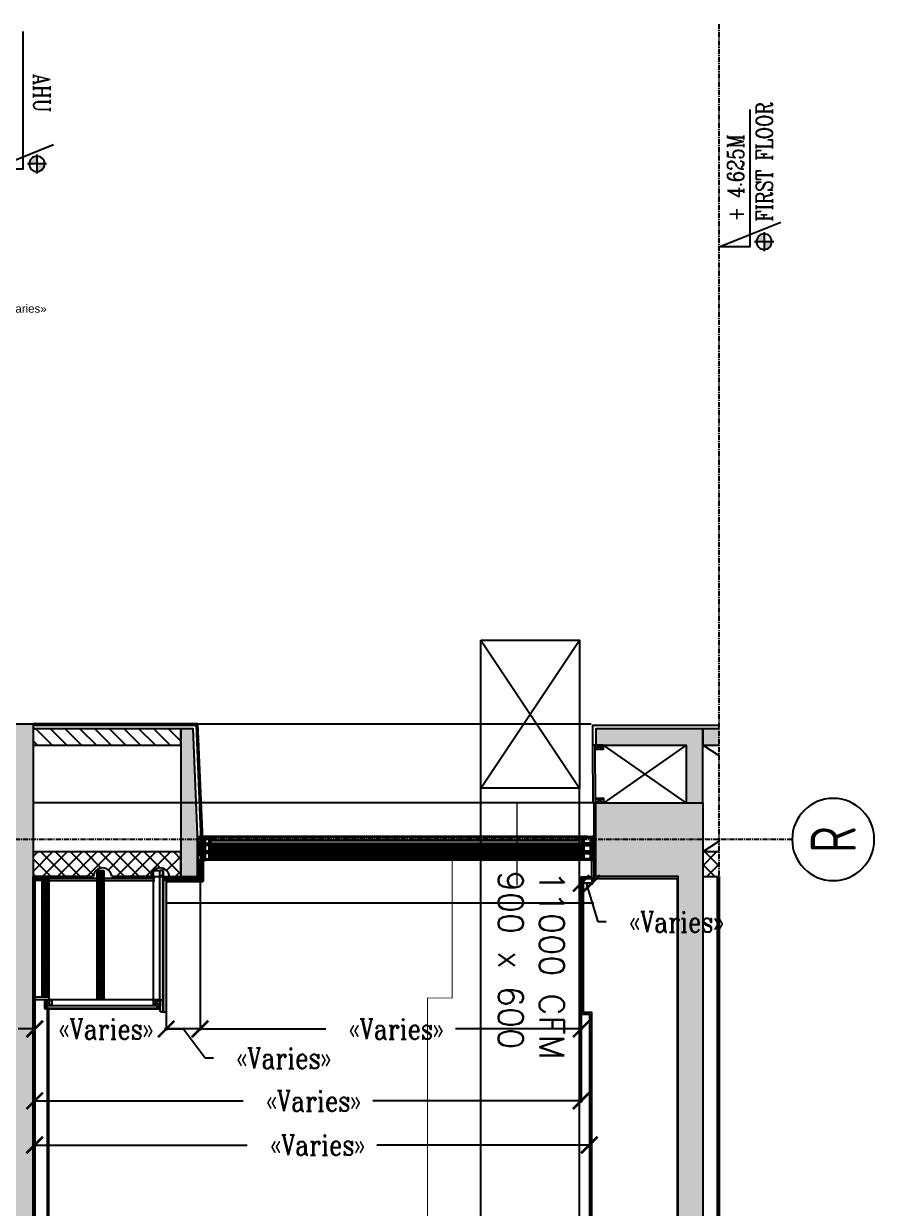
# Model space of a CAD drawing. Header units: millimetres. Extents: x -661525 to 498941, y 282148 to 1359693.
# Drawn here: x -313470 to -308294, y 673901 to 681110 of the extents above; entities that cross this region are included whole.
import ezdxf
from ezdxf.enums import TextEntityAlignment as Align

# ---------------------------------------------------------------- set-up
doc = ezdxf.new("R2010")
doc.units = ezdxf.units.MM
doc.header["$LTSCALE"] = 2.5
doc.header["$PDMODE"] = 35
doc.header["$PDSIZE"] = 15
doc.linetypes.add('CENTER', pattern=[2, 1.25, -0.25, 0.25, -0.25])
doc.layers.get('0').update_dxf_attribs({"linetype": 'CONTINUOUS'})
doc.layers.get('DEFPOINTS').update_dxf_attribs({"linetype": 'CONTINUOUS'})
for name, color, linetype in [('00', 5, 'CONTINUOUS'), ('A-ALU-SECTION', 11, 'CONTINUOUS'), ('A-ANNO-DIMS', 11, 'CONTINUOUS'), ('A-ANNO-GRID', 5, 'CENTER'), ('A-ANNO-LEVL', 7, 'CONTINUOUS'), ('A-COLS', 7, 'CONTINUOUS'), ('A-COLS-PATT', 252, 'CONTINUOUS'), ('A-ELEV', 8, 'CONTINUOUS'), ('A-ELEV-MEDM', 34, 'CONTINUOUS'), ('A-ELEV-THIN', 8, 'CONTINUOUS'), ('A-ELEV-VERY-THIN', 5, 'CONTINUOUS'), ('A-FLOR-OPEN', 6, 'CONTINUOUS'), ('A-GLAZ', 5, 'CONTINUOUS'), ('A-SECT', 1, 'CONTINUOUS'), ('A-WALL', 8, 'CONTINUOUS'), ('A-WALL-JAMB', 11, 'CONTINUOUS'), ('A-WALL-PATT-200', 5, 'CONTINUOUS'), ('A-WALL-PLAS', 8, 'CONTINUOUS'), ('I-ELEV-HEVY', 4, 'CONTINUOUS'), ('I-ELEV-LITE', 8, 'CONTINUOUS'), ('I-SECT', 3, 'CONTINUOUS'), ('I-SECT-MEDM', 4, 'CONTINUOUS'), ('nmd-ex duct', 20, 'CONTINUOUS'), ('STONE', 9, 'CONTINUOUS'), ('v-ex. duct', 30, 'CONTINUOUS')]:
    doc.layers.add(name, color=color, linetype=linetype)
for name, color, linetype, lineweight in [('DOOR', 251, 'CONTINUOUS', 20), ('Elevation Dark - Cill-Staircase', 4, 'CONTINUOUS', 30), ('Elevation Light - Plaster-Tile Drop', 8, 'CONTINUOUS', 18), ('v-nameplate', 7, 'CONTINUOUS', 35), ('Wall - Stone Hatch', 252, 'CONTINUOUS', 13)]:
    doc.layers.add(name, color=color, linetype=linetype, lineweight=lineweight)
doc.styles.add('ARIAL', font='arial.ttf')
doc.styles.add('COMPLEX', font='complex.shx', dxfattribs={"width": 0.8})
doc.styles.add('ISOCP', font='isocp.shx', dxfattribs={"width": 0.8})
doc.styles.add('ROMANS', font='romans.shx', dxfattribs={"height": 125})
doc.dimstyles.new('TICK100', dxfattribs={"dimtxt": 250, "dimasz": 200, "dimexe": 150, "dimexo": 10, "dimgap": 50, "dimtad": 0, "dimdec": 0, "dimrnd": 5, "dimzin": 1, "dimdsep": 46, "dimtxsty": 'COMPLEX', "dimblk1": 'ARCHTICK', "dimblk2": 'ARCHTICK', "dimsah": 1, "dimcen": 0.09375, "dimdle": 150, "dimclrd": 11, "dimclre": 11, "dimclrt": 7, "dimadec": 0, "dimazin": 0, "dimtfac": 1, "dimtdec": 0, "dimtofl": 0, "dimtmove": 0, "dimatfit": 3, "dimldrblk": 'OPEN90', "dimfxl": 1, "dimtolj": 1, "dimtzin": 1, "dimarcsym": 0})
doc.dimstyles.new('TICK50', dxfattribs={"dimtxt": 125, "dimasz": 100, "dimexe": 10, "dimexo": 0, "dimgap": 25, "dimtad": 0, "dimdec": 0, "dimzin": 1, "dimdsep": 46, "dimtxsty": 'COMPLEX', "dimblk1": 'ARCHTICK', "dimblk2": 'ARCHTICK', "dimsah": 1, "dimcen": 0.09375, "dimdle": 10, "dimclrd": 170, "dimclre": 11, "dimclrt": 170, "dimadec": 0, "dimazin": 0, "dimtfac": 1, "dimtdec": 0, "dimtofl": 0, "dimtmove": 0, "dimatfit": 3, "dimldrblk": 'ARCHTICK', "dimfxl": 1, "dimtolj": 1, "dimtzin": 1, "dimarcsym": 0})
pattern_1 = [(135, (74796.63, 0), (-44.9012806, -44.9012806), []), (225, (74796.63, 0), (44.9012806, -44.9012806), [])]

# ---------------------------------------------------------------- blocks, each defined once
blk = doc.blocks.new('floor 1')
at = {"layer": 'Elevation Light - Plaster-Tile Drop'}
h = blk.add_hatch(dxfattribs=at)
h.set_pattern_fill('AR-SAND', color=256, style=0)
h.set_pattern_definition([(37.5, (3830731.42, 983927.553), (-1.60003, 48.94132), [0, -38.608, 0, -43.18, 0, -41.275]), (7.5, (3830731.42, 983927.553), (44.95233, 71.6825), [0, -20.828, 0, -34.798, 0, -13.335]), (327.5, (3830700.177, 983927.553), (79.09924, 0.14372), [0, -12.7, 0, -45.72, 0, -59.69]), (317.5, (3830700.18, 983927.55), (76.35565, 22.29293), [0, -6.35, 0, -29.972, 0, -34.29])])
h.paths.add_polyline_path([(3830756.4, 984017.6), (3830731.4, 984017.6), (3830731.4, 983927.6), (3830756.4, 983927.6)])
h.paths.add_polyline_path([(3841805.4, 983927.6), (3841805.4, 984017.6), (3830756.4, 984017.6), (3830756.4, 983927.6)])
at = {"layer": 'A-ELEV-VERY-THIN'}
for points in [[(3834343.3, 984112.6), (3831535.6, 984112.6), (3831535.6, 984102.6), (3842296.8, 984102.6)], [(3836219.3, 984112.6), (3831535.6, 984112.6)], [(3842298.9, 984102.6), (3842298.9, 984112.6), (3831535.6, 984112.6)], [(3831540.5, 984102.6), (3836219.3, 984102.6)]]:
    blk.add_lwpolyline(points, dxfattribs=at)
at = {"layer": 'A-SECT', "color": 11}
for points in [[(3830731.4, 984027.6), (3842303.9, 984027.6), (3842303.9, 984017.6), (3830731.4, 984017.6)], [(3830753.4, 984072.5), (3830743.4, 984072.5), (3830743.4, 984027.6), (3830753.4, 984027.6)]]:
    blk.add_lwpolyline(points, close=True, dxfattribs=at)
at = {"layer": 'A-WALL-PLAS'}
blk.add_lwpolyline([(3831535.6, 984112.6), (3831535.6, 984102.6)], dxfattribs=at)
blk = doc.blocks.new('W13-144-SECTION')
at = {"layer": 'Wall - Stone Hatch'}
h = blk.add_hatch(dxfattribs=at)
h.set_pattern_fill('ANSI36', color=256, scale=0.8, angle=270, style=0)
h.set_pattern_definition([(315, (339769.6994, 1020410.4174), (4.9391409, -1.3470384), [6.35, -1.27, 0, -1.27])])
h.paths.add_polyline_path([(347635.5, 1023305.2), (347491.5, 1023305.2), (347491.5, 1023330.2), (347635.5, 1023330.2)])
h.paths.add_polyline_path([(347632.5, 1023308.2), (347494.5, 1023308.2), (347494.5, 1023327.2), (347632.5, 1023327.2)], flags=16)
h = blk.add_hatch(dxfattribs=at)
h.set_pattern_fill('ANSI36', color=256, scale=0.8, angle=-90, style=0)
h.set_pattern_definition([(225, (347635.5302, 1024265.2113), (-4.9391409, -1.3470384), [6.35, -1.27, 0, -1.27])])
h.paths.add_polyline_path([(347632.5, 1020927.2), (347494.5, 1020927.2), (347494.5, 1020908.2), (347632.5, 1020908.2)], flags=16)
h.paths.add_polyline_path([(347635.5, 1020930.2), (347491.5, 1020930.2), (347491.5, 1020905.2), (347635.5, 1020905.2)])
at = {"layer": 'A-ALU-SECTION'}
for points in [[(347502.2, 1023246.2), (347502.2, 1023247.6), (347498.9, 1023247.6), (347498.9, 1023257.6), (347532.1, 1023257.6), (347532.1, 1023247.6), (347528.9, 1023247.6), (347528.9, 1023246.2), (347533.5, 1023246.2), (347533.5, 1023296.2), (347497.5, 1023296.2), (347497.5, 1023246.2), (347502.2, 1023246.2)], [(347532.1, 1023259), (347532.1, 1023294.8), (347498.9, 1023294.8), (347498.9, 1023259), (347532.1, 1023259)], [(347550.2, 1023246.2), (347550.2, 1023247.6), (347546.9, 1023247.6), (347546.9, 1023257.6), (347580.1, 1023257.6), (347580.1, 1023247.6), (347576.9, 1023247.6), (347576.9, 1023246.2), (347581.5, 1023246.2), (347581.5, 1023296.2), (347545.5, 1023296.2), (347545.5, 1023246.2), (347550.2, 1023246.2)], [(347580.1, 1023259), (347580.1, 1023294.8), (347546.9, 1023294.8), (347546.9, 1023259), (347580.1, 1023259)], [(347607.2, 1023246.2), (347607.2, 1023247.6), (347594.9, 1023247.6), (347594.9, 1023257.6), (347628.1, 1023257.6), (347628.1, 1023247.6), (347615.9, 1023247.6), (347615.9, 1023246.2), (347629.5, 1023246.2), (347629.5, 1023296.2), (347593.5, 1023296.2), (347593.5, 1023246.2), (347607.2, 1023246.2)], [(347628.1, 1023259), (347628.1, 1023294.8), (347594.9, 1023294.8), (347594.9, 1023259), (347628.1, 1023259)], [(347528.9, 1020987.8), (347528.9, 1020989.2), (347533.5, 1020989.2), (347533.5, 1020939.2), (347517.4, 1020939.2), (347517.4, 1020940.6), (347532.1, 1020940.6), (347532.1, 1020950.6), (347498.9, 1020950.6), (347498.9, 1020940.6), (347514.5, 1020940.6), (347514.5, 1020939.2), (347497.5, 1020939.2), (347497.5, 1020989.2), (347502.2, 1020989.2), (347502.2, 1020987.8), (347498.9, 1020987.8), (347498.9, 1020977.8), (347532.1, 1020977.8), (347532.1, 1020987.8), (347528.9, 1020987.8)], [(347532.1, 1020976.4), (347532.1, 1020952), (347498.9, 1020952), (347498.9, 1020976.4), (347532.1, 1020976.4)], [(347576.9, 1020987.8), (347576.9, 1020989.2), (347581.5, 1020989.2), (347581.5, 1020939.2), (347565, 1020939.2), (347565, 1020940.6), (347580.1, 1020940.6), (347580.1, 1020950.6), (347546.9, 1020950.6), (347546.9, 1020940.6), (347562, 1020940.6), (347562, 1020939.2), (347545.5, 1020939.2), (347545.5, 1020989.2), (347550.2, 1020989.2), (347550.2, 1020987.8), (347546.9, 1020987.8), (347546.9, 1020977.8), (347580.1, 1020977.8), (347580.1, 1020987.8), (347576.9, 1020987.8)], [(347580.1, 1020976.4), (347580.1, 1020952), (347546.9, 1020952), (347546.9, 1020976.4), (347580.1, 1020976.4)], [(347615.9, 1020987.8), (347615.9, 1020989.2), (347629.5, 1020989.2), (347629.5, 1020939.2), (347612.5, 1020939.2), (347612.5, 1020940.6), (347628.1, 1020940.6), (347628.1, 1020950.6), (347594.9, 1020950.6), (347594.9, 1020940.6), (347609.5, 1020940.6), (347609.5, 1020939.2), (347593.5, 1020939.2), (347593.5, 1020989.2), (347607.2, 1020989.2), (347607.2, 1020987.8), (347594.9, 1020987.8), (347594.9, 1020977.8), (347628.1, 1020977.8), (347628.1, 1020987.8), (347615.9, 1020987.8)], [(347628.1, 1020976.4), (347628.1, 1020952), (347594.9, 1020952), (347594.9, 1020976.4), (347628.1, 1020976.4)]]:
    blk.add_lwpolyline(points, dxfattribs=at)
blk.add_lwpolyline([(347614.5, 1020983), (347614.5, 1023252.4), (347608.5, 1023252.4), (347608.5, 1020983)], close=True, dxfattribs=at)
at = {"layer": 'A-ELEV-MEDM'}
for centre, start, end in [((347503.5, 1023249.6), 89.70718, 270.29187), ((347503.5, 1023246.9), 89.12246, 270.8766), ((347503.5, 1023244.2), 89.12246, 270.8766), ((347527.5, 1023249.6), 269.70718, 90.29187), ((347527.5, 1023246.9), 269.12246, 90.8766), ((347527.5, 1023244.2), 269.12246, 90.8766), ((347551.5, 1023249.6), 89.70718, 270.29187), ((347551.5, 1023246.9), 89.12246, 270.8766), ((347551.5, 1023244.2), 89.12246, 270.8766), ((347575.5, 1023249.6), 269.70718, 90.29187), ((347575.5, 1023246.9), 269.12246, 90.8766), ((347575.5, 1023244.2), 269.12246, 90.8766), ((347608.6, 1023249.6), 89.70718, 270.29187), ((347608.5, 1023246.9), 89.12246, 270.8766), ((347608.5, 1023244.2), 89.12246, 270.8766), ((347614.5, 1023249.6), 269.70718, 90.29187), ((347614.5, 1023246.9), 269.12246, 90.8766), ((347614.5, 1023244.2), 269.12246, 90.8766), ((347503.5, 1020991.2), 89.1234, 270.87754), ((347503.5, 1020988.5), 89.1234, 270.87754), ((347503.5, 1020985.8), 89.70813, 270.29282), ((347527.5, 1020991.2), 269.1234, 90.87754), ((347527.5, 1020988.5), 269.1234, 90.87754), ((347527.5, 1020985.8), 269.70813, 90.29282), ((347551.5, 1020991.2), 89.1234, 270.87754), ((347551.5, 1020988.5), 89.1234, 270.87754), ((347551.5, 1020985.8), 89.70813, 270.29282), ((347575.5, 1020991.2), 269.1234, 90.87754), ((347575.5, 1020988.5), 269.1234, 90.87754), ((347575.5, 1020985.8), 269.70813, 90.29282), ((347608.5, 1020991.2), 89.12246, 270.8766), ((347608.5, 1020988.5), 89.12246, 270.8766), ((347608.6, 1020985.8), 89.70718, 270.29187), ((347614.6, 1020991.2), 269.1234, 90.87754), ((347614.6, 1020988.5), 269.1234, 90.87754), ((347614.6, 1020985.8), 269.70813, 90.29282)]:
    blk.add_arc(centre, 1.34, start, end, dxfattribs=at)
at = {"layer": 'A-ELEV-THIN'}
for p, q in [((347494.5, 1023308.2), (347632.5, 1023327.2)), ((347494.5, 1023327.2), (347632.5, 1023308.2)), ((347491.5, 1023279.2), (347491.5, 1020956.2)), ((347497.5, 1023279.2), (347497.5, 1020956.2)), ((347533.5, 1023279.2), (347533.5, 1020956.2)), ((347545.5, 1023279.2), (347545.5, 1020956.2)), ((347581.5, 1023279.2), (347581.5, 1020956.2)), ((347593.5, 1023279.2), (347593.5, 1020956.2)), ((347629.5, 1023279.2), (347629.5, 1020989.2)), ((347635.5, 1023279.2), (347635.5, 1020956.2)), ((347494.5, 1020927.2), (347632.5, 1020908.2)), ((347494.5, 1020908.2), (347632.5, 1020927.2))]:
    blk.add_line(p, q, dxfattribs=at)
at = {"layer": 'A-GLAZ'}
for points in [[(347503.5, 1020983), (347503.5, 1023252.4), (347509.5, 1023252.4), (347509.5, 1020983)], [(347527.5, 1020983), (347527.5, 1023252.4), (347521.5, 1023252.4), (347521.5, 1020983)], [(347551.5, 1020983), (347551.5, 1023252.4), (347557.5, 1023252.4), (347557.5, 1020983)], [(347575.5, 1020983), (347575.5, 1023252.4), (347569.5, 1023252.4), (347569.5, 1020983)]]:
    blk.add_lwpolyline(points, close=True, dxfattribs=at)
at = {"layer": 'A-WALL-JAMB'}
for points in [[(347635.5, 1023305.2), (347491.5, 1023305.2), (347491.5, 1023330.2), (347635.5, 1023330.2), (347635.5, 1023305.2)], [(347635.5, 1020930.2), (347491.5, 1020930.2), (347491.5, 1020905.2), (347635.5, 1020905.2), (347635.5, 1020930.2)]]:
    blk.add_lwpolyline(points, dxfattribs=at)
for points in [[(347632.5, 1023308.2), (347494.5, 1023308.2), (347494.5, 1023327.2), (347632.5, 1023327.2)], [(347632.5, 1020927.2), (347494.5, 1020927.2), (347494.5, 1020908.2), (347632.5, 1020908.2)]]:
    blk.add_lwpolyline(points, close=True, dxfattribs=at)
at = {"layer": 'I-SECT'}
for points in [[(347588.5, 1023300.2), (347633.5, 1023300.2), (347633.5, 1023289.2), (347629.5, 1023289.2), (347629.5, 1023285.2), (347631.5, 1023285.2), (347631.5, 1023287.2), (347633.5, 1023287.2), (347633.5, 1023281.2), (347631.5, 1023281.2), (347631.5, 1023283.2), (347629.5, 1023283.2), (347629.5, 1023279.2), (347635.5, 1023279.2), (347635.5, 1023305.2), (347633.5, 1023305.2), (347633.5, 1023302.2), (347588.5, 1023302.2), (347588.5, 1023305.2), (347586.5, 1023305.2), (347586.5, 1023302.2), (347540.5, 1023302.2), (347540.5, 1023305.2), (347538.5, 1023305.2), (347538.5, 1023302.2), (347493.5, 1023302.2), (347493.5, 1023305.2), (347491.5, 1023305.2), (347491.5, 1023279.2), (347497.5, 1023279.2), (347497.5, 1023283.2), (347495.5, 1023283.2), (347495.5, 1023281.2), (347493.5, 1023281.2), (347493.5, 1023287.2), (347495.5, 1023287.2), (347495.5, 1023285.2), (347497.5, 1023285.2), (347497.5, 1023289.2), (347493.5, 1023289.2), (347493.5, 1023300.2), (347538.5, 1023300.2), (347538.5, 1023289.2), (347533.5, 1023289.2), (347533.5, 1023285.2), (347535.5, 1023285.2), (347535.5, 1023287.2), (347538.5, 1023287.2), (347538.5, 1023281.2), (347535.5, 1023281.2), (347535.5, 1023283.2), (347533.5, 1023283.2), (347533.5, 1023279.2), (347545.5, 1023279.2), (347545.5, 1023283.2), (347543.5, 1023283.2), (347543.5, 1023281.2), (347540.5, 1023281.2), (347540.5, 1023287.2), (347543.5, 1023287.2), (347543.5, 1023285.2), (347545.5, 1023285.2), (347545.5, 1023289.2), (347540.5, 1023289.2), (347540.5, 1023300.2), (347586.5, 1023300.2), (347586.5, 1023289.2), (347581.5, 1023289.2), (347581.5, 1023285.2), (347583.5, 1023285.2), (347583.5, 1023287.2), (347586.5, 1023287.2), (347586.5, 1023281.2), (347583.5, 1023281.2), (347583.5, 1023283.2), (347581.5, 1023283.2), (347581.5, 1023279.2), (347593.5, 1023279.2), (347593.5, 1023283.2), (347591.5, 1023283.2), (347591.5, 1023281.2), (347588.5, 1023281.2), (347588.5, 1023287.2), (347591.5, 1023287.2), (347591.5, 1023285.2), (347593.5, 1023285.2), (347593.5, 1023289.2), (347588.5, 1023289.2), (347588.5, 1023300.2)], [(347612, 1020946.3), (347612, 1020935.2), (347633.5, 1020935.2), (347633.5, 1020946.2), (347629.5, 1020946.2), (347629.5, 1020950.2), (347631.5, 1020950.2), (347631.5, 1020948.2), (347633.5, 1020948.2), (347633.5, 1020954.2), (347631.5, 1020954.2), (347631.5, 1020952.2), (347629.5, 1020952.2), (347629.5, 1020956.2), (347635.5, 1020956.2), (347635.5, 1020930.2), (347633.5, 1020930.2), (347633.5, 1020933.2), (347588.5, 1020933.2), (347588.5, 1020930.2), (347586.5, 1020930.2), (347586.5, 1020933.2), (347540.5, 1020933.2), (347540.5, 1020930.2), (347538.5, 1020930.2), (347538.5, 1020933.2), (347493.5, 1020933.2), (347493.5, 1020930.2), (347491.5, 1020930.2), (347491.5, 1020956.2), (347497.5, 1020956.2), (347497.5, 1020952.2), (347495.5, 1020952.2), (347495.5, 1020954.2), (347493.5, 1020954.2), (347493.5, 1020948.2), (347495.5, 1020948.2), (347495.5, 1020950.2), (347497.5, 1020950.2), (347497.5, 1020946.2), (347493.5, 1020946.2), (347493.5, 1020935.2), (347515, 1020935.2), (347515, 1020946.3)], [(347517, 1020946.3), (347517, 1020935.2), (347538.5, 1020935.2), (347538.5, 1020946.2), (347533.5, 1020946.2), (347533.5, 1020950.2), (347535.5, 1020950.2), (347535.5, 1020948.2), (347538.5, 1020948.2), (347538.5, 1020954.2), (347535.5, 1020954.2), (347535.5, 1020952.2), (347533.5, 1020952.2), (347533.5, 1020956.2), (347545.5, 1020956.2), (347545.5, 1020952.2), (347543.5, 1020952.2), (347543.5, 1020954.2), (347540.5, 1020954.2), (347540.5, 1020948.2), (347543.5, 1020948.2), (347543.5, 1020950.2), (347545.5, 1020950.2), (347545.5, 1020946.2), (347540.5, 1020946.2), (347540.5, 1020935.2), (347562.5, 1020935.2), (347562.5, 1020946.3)], [(347564.5, 1020946.3), (347564.5, 1020935.2), (347586.5, 1020935.2), (347586.5, 1020946.2), (347581.5, 1020946.2), (347581.5, 1020950.2), (347583.5, 1020950.2), (347583.5, 1020948.2), (347586.5, 1020948.2), (347586.5, 1020954.2), (347583.5, 1020954.2), (347583.5, 1020952.2), (347581.5, 1020952.2), (347581.5, 1020956.2), (347593.5, 1020956.2), (347593.5, 1020952.2), (347591.5, 1020952.2), (347591.5, 1020954.2), (347588.5, 1020954.2), (347588.5, 1020948.2), (347591.5, 1020948.2), (347591.5, 1020950.2), (347593.5, 1020950.2), (347593.5, 1020946.2), (347588.5, 1020946.2), (347588.5, 1020935.2)], [(347588.5, 1020935.2), (347610, 1020935.2), (347610, 1020946.3)]]:
    blk.add_lwpolyline(points, dxfattribs=at)
for centre in [(347516, 1020947.6), (347563.5, 1020947.6), (347611, 1020947.6)]:
    blk.add_arc(centre, 1.61, 308.46932, 231.53068, dxfattribs=at)
blk = doc.blocks.new('A$C49135F2E')
at = {"layer": 'I-SECT-MEDM'}
h = blk.add_hatch(dxfattribs=at)
h.set_pattern_fill('AR-SAND', color=256, scale=0.2, style=0)
h.set_pattern_definition([(37.5, (4355.703, -124), (-0.320006, 9.788265), [0, -7.7216, 0, -8.636, 0, -8.255]), (7.5, (4355.703, -124), (8.990466, 14.336502), [0, -4.1656, 0, -6.9596, 0, -2.667]), (327.5, (4349.455, -124), (15.819847, 0.028744), [0, -2.54, 0, -9.144, 0, -11.938]), (317.5, (4349.455, -124), (15.27113, 4.458586), [0, -1.27, 0, -5.9944, 0, -6.858])])
h.paths.add_polyline_path([(749.3, -112), (-38, -112), (-38, -132), (749.3, -132)])
at = {"layer": 'Wall - Stone Hatch'}
h = blk.add_hatch(dxfattribs=at)
h.set_pattern_fill('ANSI36', color=256, style=0)
h.set_pattern_definition([(45, (2143.2715, 115), (1.683798, 6.173926), [7.9375, -1.5875, 0, -1.5875])])
edge = h.paths.add_edge_path()
edge.add_line((28, 130.1), (-100, 130.1))
edge.add_line((-100, 130.1), (-100, 112))
edge.add_line((-100, 112), (30, 112))
edge.add_line((30, 112), (30, 128.1))
edge.add_arc((28, 128.1), 2, 0, 90)
h = blk.add_hatch(dxfattribs=at)
h.set_pattern_fill('ANSI36', color=256, style=0)
h.set_pattern_definition([(45, (328953.3177, -841383.1953), (1.683798023, 6.173926083), [7.9375, -1.5875, 0, -1.5875])])
h.paths.add_polyline_path([(24, 112), (24, 106), (30, 106), (30, -94), (18, -94), (18, 100), (18, 112)])
h = blk.add_hatch(dxfattribs=at)
h.set_pattern_fill('ANSI36', color=256, style=0)
h.set_pattern_definition([(45, (328959.3177, -841407.3053), (1.683798023, 6.173926083), [7.9375, -1.5875, 0, -1.5875])])
edge = h.paths.add_edge_path()
edge.add_line((19.9, -94), (821, -94))
edge.add_arc((773.3, -112), 50.9, 0, 20.68926, ccw=False)
edge.add_line((824.3, -112), (771, -112))
edge.add_line((771, -112), (19.9, -112))
edge.add_line((19.9, -112), (19.9, -94))
edge = h.paths.add_edge_path()
edge.add_line((749.3, -124), (749.3, -112))
edge.add_line((749.3, -112), (824.3, -112))
edge.add_arc((773.3, -112), 50.9, -20.68926, 0, ccw=False)
edge.add_line((821, -130), (749.3, -130))
edge.add_line((749.3, -130), (749.3, -124))
h = blk.add_hatch(dxfattribs=at)
h.set_pattern_fill('ANSI36', color=256, scale=2, angle=90, style=0)
h.set_pattern_definition([(135, (4355.703, -504), (-12.347852, 3.367596), [15.875, -3.175, 0, -3.175])])
h.paths.add_polyline_path([(749.3, -474), (-38, -474), (-38, -514), (749.3, -514)])
h = blk.add_hatch(dxfattribs=at)
h.set_pattern_fill('ANSI36', color=256, scale=2, angle=90, style=0)
h.set_pattern_definition([(135, (4370.4176, -839), (-12.347852, 3.367596), [15.875, -3.175, 0, -3.175])])
h.paths.add_polyline_path([(731.3, -809), (0, -809), (0, -849), (731.3, -849)])
at = {"layer": '00', "color": 8}
for points in [[(784.3, -130), (749.3, -172), (784.3, -172), (749.3, -130)], [(784.3, -790), (749.3, -832), (784.3, -832), (749.3, -790)]]:
    blk.add_lwpolyline(points, dxfattribs=at)
at = {"layer": 'A-COLS', "color": 8}
blk.add_line((804.3, -832), (784.3, -832), dxfattribs=at)
at = {"layer": 'A-ELEV'}
for p, q in [((800, -130), (782, -130)), ((749.3, -172), (749.3, -809))]:
    blk.add_line(p, q, dxfattribs=at)
for points in [[(803.3, -137), (803.3, -819), (785.3, -819), (785.3, -137)], [(803.3, -137), (785.3, -137)]]:
    blk.add_lwpolyline(points, dxfattribs=at)
at = {"layer": 'A-SECT'}
for p, q in [((749.3, -132), (749.3, -172)), ((749.3, -172), (-38, -172))]:
    blk.add_line(p, q, dxfattribs=at)
for points in [[(-38, -474), (749.3, -474), (749.3, -514), (-38, -514)], [(731.3, -849), (0, -849), (0, -809), (731.3, -809)], [(749.3, -894), (731.3, -894), (731.3, -809), (749.3, -809)]]:
    blk.add_lwpolyline(points, close=True, dxfattribs=at)
at = {"layer": 'A-WALL'}
blk.add_line((0, -74.5), (0, 96), dxfattribs=at)
for points in [[(0, -186.8), (0, -424.5)], [(0, -536.8), (0.1, -904)]]:
    blk.add_lwpolyline(points, dxfattribs=at)
for centre in [(3.8, -130.7), (3.8, -480.7)]:
    blk.add_arc(centre, 56.3, 93.91021, 266.08979, dxfattribs=at)
at = {"layer": 'A-WALL-PLAS'}
for p, q in [((12, 106), (-100, 106)), ((12, 106), (12, -112)), ((18, 100), (18, 112)), ((18, 100), (18, -94)), ((12, -164), (12, -474)), ((12, -514), (12, -809))]:
    blk.add_line(p, q, dxfattribs=at)
at = {"layer": 'Elevation Dark - Cill-Staircase'}
blk.add_lwpolyline([(28, 130.1), (-100, 130.1), (-100, 112), (30, 112), (30, 128.1, 0.414214)], format="xyb", close=True, dxfattribs=at)
at = {"layer": 'I-ELEV-HEVY'}
for points in [[(30, -94), (30, 106), (24, 106), (24, 112)], [(24, -474), (24, -164)], [(24, -809), (24, -514)]]:
    blk.add_lwpolyline(points, dxfattribs=at)
at = {"layer": 'I-ELEV-LITE'}
for p, q in [((784.3, -136), (804.3, -136)), ((784.3, -832), (784.3, -137)), ((785.3, -137), (784.3, -137)), ((804.3, -832), (804.3, -136)), ((803.3, -819), (794.3, -819))]:
    blk.add_line(p, q, dxfattribs=at)
at = {"layer": 'I-SECT'}
for points in [[(784.3, -172), (749.3, -172), (749.3, -130), (784.3, -130)], [(803.3, -149), (785.3, -149), (785.3, -137), (803.3, -137)], [(784.3, -832), (749.3, -832), (749.3, -790), (784.3, -790)], [(803.3, -831), (785.3, -831), (785.3, -819), (803.3, -819)]]:
    blk.add_lwpolyline(points, close=True, dxfattribs=at)
at = {"layer": 'I-SECT-MEDM'}
for p, q in [((-38, -112), (824.3, -112)), ((824.3, -112), (-38, -112)), ((-38, -112), (-38, -132)), ((749.3, -132), (-38, -132)), ((18, -94), (821, -94)), ((19.9, -112), (19.9, -94)), ((749.3, -132), (749.3, -112)), ((749.3, -112), (824.3, -112)), ((821, -130), (749.3, -130)), ((24, -809), (12, -809))]:
    blk.add_line(p, q, dxfattribs=at)
at = {"layer": 'I-SECT-MEDM', "color": 5}
blk.add_line((24, -809), (25, -809), dxfattribs=at)
at = {"layer": 'I-SECT-MEDM'}
for start, end in [(0, 20.68926), (339.31074, 0)]:
    blk.add_arc((773.3, -112), 50.9, start, end, dxfattribs=at)
at = {"layer": 'STONE'}
blk.add_line((-38, -172), (-38, -132), dxfattribs=at)
blk = doc.blocks.new('L')
h = blk.add_hatch(color=0)
h.paths.add_polyline_path([(0.068, 0), (0, 0), (0, -0.068, 0.414214)])
h.paths.add_polyline_path([(0, 0.068, 0.414214), (-0.068, 0), (0, 0)])
at = {"color": 0}
for p, q in [((0.085, 0), (-0.085, 0)), ((0, 0.085), (0, -0.085))]:
    blk.add_line(p, q, dxfattribs=at)
blk.add_circle((0, 0), 0.0683, dxfattribs=at)
blk = doc.blocks.new('WATER LVL')
blk.add_lwpolyline([(837, 0), (-837, 0), (-837, -375), (-537, 375)])
at = {"layer": '00', "xscale": 1371.803835285835, "yscale": 1371.803835285835, "zscale": 1371.803835285835}
blk.add_blockref('L', (-774, 172), dxfattribs=at)
at = {"style": 'COMPLEX', "width": 0.8}
for p in [(-529, 75), (-529, -273)]:
    blk.add_attdef('WATER', p, '', height=200, dxfattribs=at)
blk = doc.blocks.new('COLNUM')
at = {"linetype": 'Continuous'}
blk.add_circle((0, 0), 500, dxfattribs=at)
at = {"color": 7, "linetype": 'Continuous', "style": 'ISOCP', "width": 0.8}
blk.add_attdef('X', text='', height=550, dxfattribs=at).set_placement((0, 0), align=Align.MIDDLE_CENTER)
blk = doc.blocks.new('_ARCHTICK')
at = {"color": 0, "linetype": 'ByBlock', "const_width": 0.15}
blk.add_lwpolyline([(-0.5, -0.5), (0.5, 0.5)], dxfattribs=at)
blk = doc.blocks.new('*D413')
at = {"layer": 'A-ANNO-DIMS', "lineweight": -2, "transparency": 16777216}
for p, q in [((-313402.9, 675118.3), (-313402.9, 674982.1)), ((-312602.9, 675118.3), (-312602.9, 674982.1)), ((-313402.9, 674992.1), (-313502.9, 674992.1)), ((-312602.9, 674992.1), (-312502.9, 674992.1))]:
    blk.add_line(p, q, dxfattribs=at)
at = {"layer": 'DEFPOINTS', "color": 0, "transparency": 16777216}
for p in [(-313402.9, 675118.3), (-312602.9, 675118.3), (-313402.9, 674992.1)]:
    blk.add_point(p, dxfattribs=at)
at = {"layer": 'A-ANNO-DIMS', "lineweight": -2, "transparency": 16777216, "xscale": 100, "yscale": 100, "zscale": 100}
for p, rotation in [((-313402.9, 674992.1), 359.9999998686315), ((-312602.9, 674992.1), 179.9999998686315)]:
    blk.add_blockref('_ARCHTICK', p, dxfattribs=dict(at, rotation=rotation))
at = {"layer": 'A-ANNO-DIMS', "transparency": 16777216, "insert": (-313002.9, 674992.1), "char_height": 125, "attachment_point": 5, "rotation": 360, "style": 'COMPLEX'}
blk.add_mtext('\\A1; «Varies»', dxfattribs=at)
blk = doc.blocks.new('*D414')
at = {"layer": 'A-ANNO-DIMS', "lineweight": -2, "transparency": 16777216}
for p, q in [((-312602.9, 675891.7), (-312602.9, 674982.1)), ((-312396.9, 675891.7), (-312396.9, 674982.1)), ((-312386.9, 674992.1), (-312612.9, 674992.1)), ((-312365.2, 674814.9), (-312499.9, 674992.1)), ((-312315.2, 674814.9), (-312365.2, 674814.9))]:
    blk.add_line(p, q, dxfattribs=at)
at = {"layer": 'DEFPOINTS', "color": 0, "transparency": 16777216}
for p in [(-312602.9, 675891.7), (-312396.9, 675891.7), (-312602.9, 674992.1)]:
    blk.add_point(p, dxfattribs=at)
at = {"layer": 'A-ANNO-DIMS', "lineweight": -2, "transparency": 16777216, "xscale": 100, "yscale": 100, "zscale": 100, "rotation": 180}
blk.add_blockref('_ARCHTICK', (-312602.9, 674992.1), dxfattribs=at)
at = {"layer": 'A-ANNO-DIMS', "lineweight": -2, "transparency": 16777216, "xscale": 100, "yscale": 100, "zscale": 100}
blk.add_blockref('_ARCHTICK', (-312396.9, 674992.1), dxfattribs=at)
at = {"layer": 'A-ANNO-DIMS', "transparency": 16777216, "insert": (-311921.1, 674814.9), "char_height": 125, "attachment_point": 5, "style": 'COMPLEX'}
blk.add_mtext('\\A1; «Varies»', dxfattribs=at)
blk = doc.blocks.new('*D415')
at = {"layer": 'A-ANNO-DIMS', "lineweight": -2, "transparency": 16777216}
for p, q in [((-312396.9, 675891.7), (-312396.9, 674982.1)), ((-310077.9, 675891.7), (-310077.9, 674982.1)), ((-312406.9, 674992.1), (-311631.5, 674992.1)), ((-310067.9, 674992.1), (-310843.3, 674992.1))]:
    blk.add_line(p, q, dxfattribs=at)
at = {"layer": 'DEFPOINTS', "color": 0, "transparency": 16777216}
for p in [(-312396.9, 675891.7), (-310077.9, 675891.7), (-310077.9, 674992.1)]:
    blk.add_point(p, dxfattribs=at)
at = {"layer": 'A-ANNO-DIMS', "lineweight": -2, "transparency": 16777216, "xscale": 100, "yscale": 100, "zscale": 100}
for p, rotation in [((-312396.9, 674992.1), 180.0000000000345), ((-310077.9, 674992.1), 3.4515428777959e-11)]:
    blk.add_blockref('_ARCHTICK', p, dxfattribs=dict(at, rotation=rotation))
at = {"layer": 'A-ANNO-DIMS', "transparency": 16777216, "insert": (-311237.4, 674992.1), "char_height": 125, "attachment_point": 5, "style": 'COMPLEX'}
blk.add_mtext('\\A1; «Varies»', dxfattribs=at)
blk = doc.blocks.new('*D416')
at = {"layer": 'A-ANNO-DIMS', "lineweight": -2, "transparency": 16777216}
for p, q in [((-310077.9, 675918.3), (-310077.9, 675868.7)), ((-310013.1, 675918.3), (-310013.1, 675868.7)), ((-310003.1, 675878.7), (-310087.9, 675878.7)), ((-309975, 675643.7), (-310045.5, 675878.7)), ((-309925, 675643.7), (-309975, 675643.7))]:
    blk.add_line(p, q, dxfattribs=at)
at = {"layer": 'DEFPOINTS', "color": 0, "transparency": 16777216}
for p in [(-310077.9, 675918.3), (-310013.1, 675918.3), (-310077.9, 675878.7)]:
    blk.add_point(p, dxfattribs=at)
at = {"layer": 'A-ANNO-DIMS', "lineweight": -2, "transparency": 16777216, "xscale": 100, "yscale": 100, "zscale": 100, "rotation": 180}
blk.add_blockref('_ARCHTICK', (-310077.9, 675878.7), dxfattribs=at)
at = {"layer": 'A-ANNO-DIMS', "lineweight": -2, "transparency": 16777216, "xscale": 100, "yscale": 100, "zscale": 100}
blk.add_blockref('_ARCHTICK', (-310013.1, 675878.7), dxfattribs=at)
at = {"layer": 'A-ANNO-DIMS', "transparency": 16777216, "insert": (-309530.9, 675643.7), "char_height": 125, "attachment_point": 5, "style": 'COMPLEX'}
blk.add_mtext('\\A1; «Varies»', dxfattribs=at)
blk = doc.blocks.new('*D417')
at = {"layer": 'A-ANNO-DIMS', "lineweight": -2, "transparency": 16777216}
for p, q in [((-313402.9, 674692.2), (-313402.9, 674275.9)), ((-310027.9, 674692.2), (-310027.9, 674275.9)), ((-313412.9, 674285.9), (-312109.5, 674285.9)), ((-310017.9, 674285.9), (-311321.3, 674285.9))]:
    blk.add_line(p, q, dxfattribs=at)
at = {"layer": 'DEFPOINTS', "color": 0, "transparency": 16777216}
for p in [(-313402.9, 674692.2), (-310027.9, 674692.2), (-313402.9, 674285.9)]:
    blk.add_point(p, dxfattribs=at)
at = {"layer": 'A-ANNO-DIMS', "lineweight": -2, "transparency": 16777216, "xscale": 100, "yscale": 100, "zscale": 100}
for p, rotation in [((-313402.9, 674285.9), 179.9999998686313), ((-310027.9, 674285.9), 359.9999998686313)]:
    blk.add_blockref('_ARCHTICK', p, dxfattribs=dict(at, rotation=rotation))
at = {"layer": 'A-ANNO-DIMS', "transparency": 16777216, "insert": (-311715.4, 674285.9), "char_height": 125, "attachment_point": 5, "rotation": 360, "style": 'COMPLEX'}
blk.add_mtext('\\A1; «Varies»', dxfattribs=at)
blk = doc.blocks.new('*D418')
at = {"layer": 'A-ANNO-DIMS', "lineweight": -2, "transparency": 16777216}
for p, q in [((-313402.9, 675082.2), (-313402.9, 674544.6)), ((-310077.9, 675082.2), (-310077.9, 674544.6)), ((-313412.9, 674554.6), (-312134.5, 674554.6)), ((-310067.9, 674554.6), (-311346.3, 674554.6))]:
    blk.add_line(p, q, dxfattribs=at)
at = {"layer": 'DEFPOINTS', "color": 0, "transparency": 16777216}
for p in [(-313402.9, 675082.2), (-310077.9, 675082.2), (-313402.9, 674554.6)]:
    blk.add_point(p, dxfattribs=at)
at = {"layer": 'A-ANNO-DIMS', "lineweight": -2, "transparency": 16777216, "xscale": 100, "yscale": 100, "zscale": 100}
for p, rotation in [((-313402.9, 674554.6), 179.9999998686398), ((-310077.9, 674554.6), 359.9999998686398)]:
    blk.add_blockref('_ARCHTICK', p, dxfattribs=dict(at, rotation=rotation))
at = {"layer": 'A-ANNO-DIMS', "transparency": 16777216, "insert": (-311740.4, 674554.6), "char_height": 125, "attachment_point": 5, "rotation": 360, "style": 'COMPLEX'}
blk.add_mtext('\\A1; «Varies»', dxfattribs=at)
blk = doc.blocks.new('*D419')
at = {"layer": 'DEFPOINTS', "color": 0, "transparency": 16777216}
for p in [(-313662.9, 679375.4), (-313862.9, 679252.7), (-313662.9, 679252.7)]:
    blk.add_point(p, dxfattribs=at)
at = {"layer": 'nmd-ex duct', "color": 8, "lineweight": -2, "transparency": 16777216}
for p, q in [((-313882.9, 679375.4), (-313662.9, 679375.4)), ((-313862.9, 679252.7), (-313862.9, 679395.4)), ((-313702.9, 679375.4), (-313742.9, 679375.4)), ((-313662.9, 679252.7), (-313662.9, 679395.4)), ((-313662.9, 679375.4), (-313622.9, 679375.4))]:
    blk.add_line(p, q, dxfattribs=at)
at = {"layer": 'nmd-ex duct', "color": 8, "lineweight": -2, "transparency": 16777216, "xscale": 40, "yscale": 40, "zscale": 40, "rotation": 180}
blk.add_blockref('_ARCHTICK', (-313862.9, 679375.4), dxfattribs=at)
at = {"layer": 'nmd-ex duct', "color": 8, "lineweight": -2, "transparency": 16777216, "xscale": 40, "yscale": 40, "zscale": 40}
blk.add_blockref('_ARCHTICK', (-313662.9, 679375.4), dxfattribs=at)
at = {"layer": 'nmd-ex duct', "color": 1, "transparency": 16777216, "insert": (-313477.9, 679375.4), "char_height": 50, "attachment_point": 5, "style": 'ARIAL'}
blk.add_mtext('\\A1; «Varies»', dxfattribs=at)

msp = doc.modelspace()

# ---------------------------------------------------------------- hatches: boundary and pattern name
at = {"layer": 'A-COLS-PATT'}
msp.add_hatch(color=256, dxfattribs=at).paths.add_polyline_path([(-313712.9, 679252.2), (-314325.3, 679252.2), (-314325.3, 660251.2), (-313412.9, 660251.2), (-313412.9, 676849.2), (-313712.9, 676849.2)])
h = msp.add_hatch(color=256, dxfattribs=at)
h.dxf.hatch_style = 1
h.paths.add_polyline_path([(-312512.9, 675919.2), (-312412.9, 675919.2), (-312412.9, 676174.2), (-312437.9, 676819.2), (-312512.9, 676819.2)])
h = msp.add_hatch(color=256, dxfattribs=at)
h.dxf.hatch_style = 1
h.paths.add_polyline_path([(-309337.9, 676369.2), (-309337.9, 676819.2), (-309987.9, 676819.2), (-309987.9, 676719.2), (-309437.9, 676719.2), (-309437.9, 676369.2)])
h = msp.add_hatch(color=256, dxfattribs=at)
h.dxf.hatch_style = 1
h.paths.add_polyline_path([(-309237.9, 676719.2), (-309237.9, 676819.2), (-309337.9, 676819.2), (-309337.9, 676719.2)])
h = msp.add_hatch(color=256, dxfattribs=at)
h.dxf.hatch_style = 1
h.paths.add_polyline_path([(-309487.9, 662669.2), (-309487.9, 664433.6), (-309787.9, 664433.6), (-309787.9, 664894.2), (-309487.9, 664894.2), (-309487.9, 675919.2), (-309987.9, 675919.2), (-309987.9, 676369.2), (-309337.9, 676369.2), (-309337.9, 662439.2), (-309937.9, 662439.2), (-309937.9, 662669.2)])
at = {"layer": 'A-WALL-PATT-200'}
h = msp.add_hatch(dxfattribs=at)
h.set_pattern_fill('ANSI31,_O', color=256, scale=20, angle=90)
h.set_pattern_definition([(135, (74796.63, 0), (-44.9012806, -44.9012806), [])])
h.paths.add_polyline_path([(-312512.9, 676819.2), (-312512.9, 676719.2), (-313412.9, 676719.2), (-313412.9, 676819.2)])
h = msp.add_hatch(dxfattribs=at)
h.set_pattern_fill('ANSI37', color=256, scale=20, angle=90, style=0)
h.set_pattern_definition(pattern_1)
h.paths.add_polyline_path([(-312982.9, 675919.2), (-312982.9, 675957.2), (-313022.9, 675957.2), (-313022.9, 675919.2)])
h.paths.add_polyline_path([(-312640.9, 675957.2), (-312640.9, 675919.2), (-312620.9, 675919.2), (-312620.9, 675957.2)])
edge = h.paths.add_edge_path()
edge.add_arc((-312639.5, 675915.4), 56.3, 3.91021, 137.22628)
edge.add_line((-312680.9, 675953.6), (-312680.9, 675919.2))
edge.add_line((-312680.9, 675919.2), (-312933.4, 675919.2))
edge.add_arc((-312989.5, 675915.4), 56.3, 3.91021, 176.08979)
edge.add_line((-313045.7, 675919.2), (-313412.9, 675919.2))
edge.add_line((-313412.9, 675919.2), (-313412.9, 676069.2))
edge.add_line((-313412.9, 676069.2), (-312512.9, 676069.2))
edge.add_line((-312512.9, 676069.2), (-312512.9, 675919.2))
edge.add_line((-312512.9, 675919.2), (-312583.4, 675919.2))
h = msp.add_hatch(dxfattribs=at)
h.set_pattern_fill('ANSI37', color=256, scale=20, angle=90, style=0)
h.set_pattern_definition(pattern_1)
h.paths.add_polyline_path([(-309237.9, 675919.2), (-309237.9, 676069.2), (-309337.9, 676069.2), (-309337.9, 675919.2)])

# ---------------------------------------------------------------- linework, layer by layer
msp.add_lwpolyline([(-313475.3, 681061.4), (-313475.3, 680225.1), (-313662.7, 680225.1), (-313287.9, 680375)])
at = {"layer": 'A-ANNO-DIMS'}
for points in [[(-310077.9, 675918.3), (-310013.1, 675918.3), (-310013.1, 676019.2), (-310001.1, 676019.2), (-310001.1, 675918.4), (-310001.1, 675906.4), (-310065.9, 675906.4), (-310065.9, 675094.2), (-310015.9, 675094.2), (-310015.9, 665632.2), (-310065.9, 665632.2), (-310065.9, 664356.6)], [(-310077.9, 675918.3), (-310077.9, 675082.2), (-310027.9, 675082.2), (-310027.9, 665644.2), (-310077.9, 665644.2), (-310077.9, 664356.6)]]:
    msp.add_lwpolyline(points, dxfattribs=at)
at = {"layer": 'A-ANNO-GRID', "ltscale": 10}
for p, q in [((-309237.9, 663176.1), (-309237.9, 681109.7)), ((-308794, 676145), (-314759.5, 676144.3))]:
    msp.add_line(p, q, dxfattribs=at)
at = {"layer": 'A-COLS'}
for points in [[(-312512.9, 675919.2), (-312412.9, 675919.2), (-312412.9, 676174.2), (-312437.9, 676819.2), (-312512.9, 676819.2), (-312512.9, 675919.2)], [(-309237.9, 676819.2), (-309337.9, 676819.2), (-309337.9, 676719.2), (-309237.9, 676719.2)]]:
    msp.add_lwpolyline(points, dxfattribs=at)
at = {"layer": 'A-ELEV-THIN'}
for p, q in [((-310011.1, 676369.2), (-313412.9, 676369.2)), ((-310001.1, 675757.2), (-312602.9, 675757.2))]:
    msp.add_line(p, q, dxfattribs=at)
at = {"layer": 'A-FLOR-OPEN', "ltscale": 10}
for points in [[(-309437.9, 676369.2), (-309941.6, 676719.2)], [(-309437.9, 676719.2), (-309940.2, 676369.2)], [(-309237.9, 676654.2), (-309337.9, 676719.2)], [(-309237.9, 676134.2), (-309337.9, 676069.2)]]:
    msp.add_lwpolyline(points, dxfattribs=at)
at = {"layer": 'A-SECT'}
for points in [[(-313712.9, 679238.7), (-313712.9, 676849.1), (-313412.9, 676849.1), (-313412.9, 660248.1), (-314012.9, 660248.1), (-314012.9, 659671.1)], [(-309337.9, 676369.2), (-309337.9, 676819.2), (-309987.9, 676819.2), (-309987.9, 676719.2), (-309437.9, 676719.2), (-309437.9, 676369.2), (-309337.9, 676369.2)], [(-309487.9, 662669.2), (-309487.9, 664433.6), (-309787.9, 664433.6), (-309787.9, 664894.2), (-309487.9, 664894.2), (-309487.9, 675919.2), (-309987.9, 675919.2), (-309987.9, 676369.2), (-309337.9, 676369.2), (-309337.9, 662439.2), (-309937.9, 662439.2), (-309937.9, 662669.2), (-309487.9, 662669.2)]]:
    msp.add_lwpolyline(points, dxfattribs=at)
at = {"layer": 'A-SECT', "color": 4}
for points in [[(-309991.9, 676719.2), (-310007.9, 676719.2), (-310006.2, 676369.2), (-309990.2, 676369.2), (-309991.9, 676719.2)], [(-309991.6, 676694.2), (-309941.6, 676694.2), (-309941.6, 676719.2), (-309991.6, 676719.2), (-309991.6, 676694.2)], [(-309990.2, 676369.2), (-309940.2, 676369.2), (-309940.2, 676394.2), (-309990.2, 676394.2), (-309990.2, 676369.2)]]:
    msp.add_lwpolyline(points, dxfattribs=at)
at = {"layer": 'A-SECT', "color": 11}
msp.add_lwpolyline([(-309237.9, 675919.2), (-309237.9, 662669.2), (-309247.9, 662669.2), (-309247.9, 675919.2)], close=True, dxfattribs=at)
at = {"layer": 'A-WALL'}
for points in [[(-312512.9, 676719.2), (-312512.9, 676819.2), (-313412.9, 676819.2), (-313412.9, 676719.2), (-312512.9, 676719.2)], [(-312933.4, 675919.2), (-312512.9, 675919.2), (-312512.9, 676069.2), (-313412.9, 676069.2), (-313412.9, 675919.2)], [(-309237.9, 676069.2), (-309337.9, 676069.2), (-309337.9, 675919.2)], [(-313412.9, 675919.2), (-313045.7, 675919.2)], [(-309337.9, 675919.2), (-309237.9, 675919.2)]]:
    msp.add_lwpolyline(points, dxfattribs=at)
at = {"layer": 'A-WALL-JAMB'}
msp.add_line((-312559.5, 676849.2), (-310017.9, 676849.2), dxfattribs=at)
at = {"layer": 'A-WALL-PLAS'}
for points in [[(-312392.9, 676173.2), (-312382.9, 676173.2), (-312382.9, 676191), (-312409.5, 676849.2), (-313412.9, 676849.2)], [(-312392.9, 676163.2), (-312392.9, 676190.8), (-312419, 676839.2), (-313412.9, 676839.2)], [(-309237.9, 676839.2), (-310007.9, 676839.2), (-310007.9, 676719.2)], [(-310001.1, 676369.2), (-310001.1, 675914.2)], [(-310001.1, 675914.2), (-310001.1, 675907.4), (-309492.9, 675907.4), (-309492.9, 664900.4), (-309793.9, 664900.4), (-309793.9, 664427.4), (-309492.9, 664427.4)]]:
    msp.add_lwpolyline(points, dxfattribs=at)
at = {"layer": 'DOOR', "color": 1}
for p, q in [((-310001.1, 676369.2), (-310469.1, 676369.2)), ((-310469.1, 676369.2), (-310469.1, 675866.5))]:
    msp.add_line(p, q, dxfattribs=at)
at = {"layer": 'I-SECT-MEDM'}
for points in [[(-309941.6, 676694.2), (-309991.6, 676719.2)], [(-309941.6, 676719.2), (-309991.6, 676694.2)], [(-309940.2, 676369.2), (-309990.2, 676394.2)], [(-309940.2, 676394.2), (-309990.2, 676369.2)]]:
    msp.add_lwpolyline(points, dxfattribs=at)
at = {"layer": 'v-ex. duct'}
for p, q in [((-310687.9, 676456.6), (-310087.9, 677357.6)), ((-310687.9, 677357.6), (-310087.9, 676456.6)), ((-310687.9, 665867.2), (-310687.9, 676456.6)), ((-310087.9, 665617.2), (-310087.9, 676456.6))]:
    msp.add_line(p, q, dxfattribs=at)
msp.add_lwpolyline([(-310687.9, 677357.6), (-310087.9, 677357.6), (-310087.9, 676456.6), (-310687.9, 676456.6)], close=True, dxfattribs=at)
at = {"layer": 'v-nameplate', "color": 7, "const_width": 5}
msp.add_lwpolyline([(-310862.9, 676019.2), (-310862.9, 675180.6), (-311012.9, 675180.6), (-311012.9, 665580.6), (-310862.9, 665580.6), (-310862.9, 664356.6)], dxfattribs=at)

# ---------------------------------------------------------------- block references
at = {"layer": '00', "xscale": -685.575968884727, "yscale": 685.575968884727, "zscale": 685.575968884727, "rotation": 270.0000000000002}
msp.add_blockref('L', (-313389.3, 680256.3), dxfattribs=at)
at = {"layer": 'A-ANNO-DIMS', "rotation": 270.0000000000002}
msp.add_blockref('A$C49135F2E', (-312508.9, 675919.2), dxfattribs=at)
at = {"layer": 'A-ANNO-GRID'}
ref = msp.add_blockref('COLNUM', (-308544, 676145), dxfattribs=dict(at, xscale=-0.5, yscale=0.5, zscale=0.5, rotation=90.00000000000017))
ref.add_attrib('X', 'R', dxfattribs={"layer": '0', "color": 7, "linetype": 'Continuous', "height": 275, "rotation": 90, "style": 'ISOCP', "width": 0.8}).set_placement((-308544, 676145), align=Align.MIDDLE_CENTER)
at = {"layer": 'A-ANNO-GRID', "rotation": 270.0000000000002}
msp.add_blockref('floor 1', (-1297430.4, 4506650.5), dxfattribs=at)
at = {"layer": 'A-ANNO-LEVL'}
ref = msp.add_blockref('WATER LVL', (-309050.5, 680169.9), dxfattribs=dict(at, xscale=-0.4997623940465785, yscale=0.4997623940465785, zscale=0.4997623940465785, rotation=270.0000000000002))
ref.add_attrib('WATER', 'FIRST FLOOR', (-308913.1, 679905.4), dxfattribs={"layer": '0', "height": 99.952, "rotation": 90, "style": 'COMPLEX', "width": 0.8})
ref.add_attrib('WATER', '+ 4.625M', (-309087.1, 679905.4), dxfattribs={"layer": '0', "height": 99.95, "rotation": 90, "style": 'COMPLEX', "width": 0.8})
at = {"layer": 'A-ELEV-THIN', "xscale": -1, "rotation": 270.0000000000002}
msp.add_blockref('W13-144-SECTION', (-1333318.1, 328527.7), dxfattribs=at)

# ---------------------------------------------------------------- texts
at = {"style": 'COMPLEX', "width": 0.8}
msp.add_attdef('AHU', (-313409.8, 680804.2), 'WATER', height=99.95, rotation=270, dxfattribs=at)
at = {"layer": 'v-ex. duct', "insert": (-310181.2, 675955), "char_height": 150, "width": 3657.796, "attachment_point": 1, "rotation": 270, "style": 'ROMANS'}
msp.add_mtext('{11000 CFM\\P900 x 600}', dxfattribs=at)

# ---------------------------------------------------------------- dimensions: what is measured, and where the dimension line sits
at = {"layer": 'A-ANNO-DIMS'}
for p1, p2, distance, override, picture, middle in [((-310013.1, 675918.3), (-310077.9, 675918.3), 39.6, {"dimclrd": 256, "dimclre": 256, "dimclrt": 256, "dimtmove": 1}, '*D416', (-309900, 675643.7)), ((-312396.9, 675891.7), (-310077.9, 675891.7), -899.7, {"dimclrd": 256, "dimclre": 256, "dimclrt": 256, "dimtmove": 1}, '*D415', (-311237.4, 674992.1)), ((-312602.9, 675118.3), (-313402.9, 675118.3), 126.2, {"dimclrd": 256, "dimclre": 256, "dimclrt": 256}, '*D413', (-313002.9, 674992.1)), ((-310077.9, 675082.2), (-313402.9, 675082.2), 527.6, {"dimclrd": 256, "dimclre": 256, "dimclrt": 256, "dimtmove": 1}, '*D418', (-311740.4, 674554.6)), ((-310027.9, 674692.2), (-313402.9, 674692.2), 406.2, {"dimclrd": 256, "dimclre": 256, "dimclrt": 256, "dimtmove": 1}, '*D417', (-311715.4, 674285.9))]:
    dim = msp.add_aligned_dim(p1=p1, p2=p2, distance=distance, text=' «Varies»', dimstyle='TICK50', override=override, dxfattribs=at)
    dim.commit()
    dim.dimension.update_dxf_attribs({"geometry": picture, "text_midpoint": middle})
dim = msp.add_linear_dim(base=(-312602.9, 674992.1), p1=(-312396.9, 675891.7), p2=(-312602.9, 675891.7), angle=180, text=' «Varies»', dimstyle='TICK50', override={"dimclrd": 256, "dimclre": 256, "dimclrt": 256, "dimtmove": 1}, dxfattribs=at)
dim.commit()
dim.dimension.update_dxf_attribs({"geometry": '*D414', "text_midpoint": (-312290.2, 674814.9), "dimtype": 161})
at = {"layer": 'nmd-ex duct'}
dim = msp.add_linear_dim(base=(-313662.9, 679375.4), p1=(-313862.9, 679252.7), p2=(-313662.9, 679252.7), angle=0, text=' «Varies»', dimstyle='TICK100', override={"dimtxt": 50, "dimasz": 40, "dimexe": 20, "dimexo": 0, "dimgap": 0, "dimrnd": 0, "dimtxsty": 'ARIAL', "dimdle": 20, "dimclrd": 8, "dimclre": 8, "dimclrt": 1, "dimfxl": 0.0625}, dxfattribs=at)
dim.commit()
dim.dimension.update_dxf_attribs({"geometry": '*D419', "text_midpoint": (-313477.9, 679375.4)})

doc.saveas('drawing.dxf')
